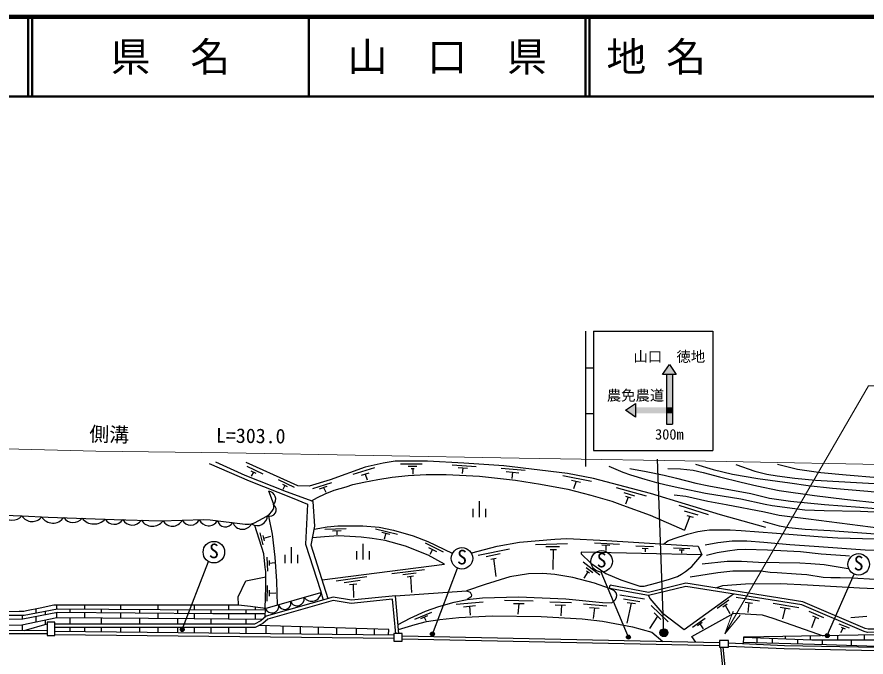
# Model space of a CAD drawing. Units: millimetres at full size, sheet at 1:1000; details may follow other scales. Extents: x 40000 to 680000, y 20000 to 380000.
# Drawn here: x 296362 to 402972, y 299592 to 380000 of the extents above; entities that cross this region are included whole.
import ezdxf
from ezdxf.enums import TextEntityAlignment as Align

# ---------------------------------------------------------------- set-up
doc = ezdxf.new("R2010")
doc.units = ezdxf.units.MM
doc.header["$LTSCALE"] = 1000
for name, color, linetype, lineweight in [('M-BGD', 7, 'Continuous', 25), ('M-BGD-EXST', 7, 'Continuous', 25), ('M-STR-HTXT', 7, 'Continuous', 13), ('M-STR-STRC', 7, 'Continuous', 25), ('M-TTL', 2, 'Continuous', 140), ('M-TTL-LINE', 7, 'Continuous', 50)]:
    doc.layers.add(name, color=color, linetype=linetype, lineweight=lineweight)
doc.layers.add('M-TTL-TXT', color=7, linetype='Continuous')
doc.styles.add('ＭＳ ゴシック', font='')
doc.styles.get('ＭＳ ゴシック').set_extended_font_data('MS Gothic')

# ---------------------------------------------------------------- blocks, each defined once
blk = doc.blocks.new('open_arrow')
at = {"color": 0, "linetype": 'Continuous', "lineweight": -2}
blk.add_lwpolyline([(7.5, 1.25), (0, 0), (7.5, -1.25)], dxfattribs=at)

msp = doc.modelspace()

# ---------------------------------------------------------------- hatches: boundary and pattern name
at = {"layer": 'M-BGD-EXST'}
for points in [[(317364, 303046, 1), (316864, 303046, 1)], [(348784, 302483, 1), (348284, 302483, 1)], [(373394, 302094, 1), (372894, 302094, 1)], [(398353, 302279, 1), (397853, 302279, 1)]]:
    msp.add_hatch(color=256, dxfattribs=at).paths.add_polyline_path(points)
at = {"layer": 'M-STR-STRC'}
for points in [[(378278, 336338), (379153, 335088), (378653, 335088), (377903, 335088), (377403, 335088)], [(377903, 335088), (378653, 335088), (378653, 330963), (377903, 330963)], [(374028, 331463), (374028, 330963), (374028, 330213), (374028, 329713), (372778, 330588)], [(374028, 330963), (377903, 330963), (377903, 330213), (374028, 330213)], [(377903, 330963), (378653, 330963), (378653, 330213), (377903, 330213)], [(377903, 330213), (378653, 330213), (378653, 328838), (377903, 328838)], [(377091, 302652, 1), (378091, 302652, 1)]]:
    msp.add_hatch(color=256, dxfattribs=at).paths.add_polyline_path(points)

# ---------------------------------------------------------------- linework, layer by layer
at = {"layer": 'M-BGD'}
for p, q in [((325224, 323575), (327231, 322595)), ((338593, 322585), (341310, 323388)), ((344537, 323878), (347222, 323878)), ((345485, 323578), (346581, 323578)), ((345877, 323294), (346229, 323294)), ((346053, 323294), (346053, 322577)), ((350993, 323752), (354031, 323540)), ((351745, 323408), (352929, 323319)), ((352337, 323364), (352278, 322639)), ((357178, 323311), (360174, 323053)), ((325745, 322978), (326352, 322687)), ((326049, 322832), (325783, 322316)), ((339601, 322426), (340581, 322744)), ((340091, 322585), (340320, 321857)), ((357769, 322901), (359367, 322741)), ((358568, 322821), (358478, 322032)), ((364905, 322394), (368501, 321669)), ((329176, 321897), (331182, 320917)), ((329696, 321300), (330304, 321009)), ((330000, 321155), (329734, 320638)), ((333518, 320754), (335890, 321529)), ((334349, 320735), (335311, 321053)), ((365973, 321806), (367139, 321552)), ((366556, 321679), (366228, 320710)), ((371596, 320908), (375345, 319858)), ((334830, 320894), (335124, 320315)), ((372580, 320256), (373907, 319847)), ((354446, 317161), (354446, 319154)), ((373122, 319681), (372757, 318797)), ((372790, 319781), (373454, 319582)), ((353646, 317161), (353646, 318207)), ((355246, 317161), (355246, 318207)), ((379467, 318660), (383134, 317497)), ((380125, 317978), (381865, 317450)), ((380854, 317274), (380196, 315535)), ((380454, 317391), (381254, 317156)), ((335034, 315674), (337694, 315727)), ((341386, 315711), (344140, 315043)), ((327285, 313693), (326896, 315208)), ((327432, 314210), (327257, 314857)), ((327345, 314533), (328246, 314792)), ((335971, 315454), (337058, 315471)), ((336515, 315462), (336519, 314941)), ((342184, 315262), (343172, 315013)), ((342678, 315137), (342473, 314394)), ((339834, 311834), (339834, 313826)), ((347625, 313956), (349858, 312801)), ((361484, 313734), (365478, 313868)), ((362776, 313465), (364504, 313482)), ((368888, 313932), (372008, 313760)), ((369818, 313675), (370821, 313626)), ((370320, 313650), (370320, 312990)), ((374060, 313582), (376280, 313472)), ((330017, 311393), (330017, 312438)), ((330817, 311393), (330817, 313385)), ((331617, 311393), (331617, 312438)), ((339034, 311834), (339034, 312879)), ((340634, 311834), (340634, 312879)), ((348044, 313335), (349056, 312858)), ((348550, 313097), (348211, 312461)), ((354261, 312397), (358215, 313184)), ((355272, 312233), (357040, 312590)), ((363296, 313097), (364102, 313097)), ((363699, 313097), (363632, 310598)), ((374863, 313274), (375610, 313230)), ((375236, 313252), (375247, 312791)), ((378790, 313296), (380856, 313219)), ((379504, 313065), (380131, 313054)), ((379817, 313059), (379823, 312647)), ((327846, 310386), (327790, 312153)), ((328088, 311083), (328070, 311716)), ((328079, 311400), (328721, 311455)), ((355866, 311892), (356535, 312011)), ((356201, 311951), (356505, 309708)), ((367464, 311547), (369556, 309932)), ((343447, 310068), (347553, 310597)), ((368054, 310306), (367550, 309499)), ((367843, 310821), (368667, 310214)), ((367865, 310431), (368244, 310181)), ((336436, 309175), (340294, 309721)), ((337445, 308962), (339475, 309234)), ((344812, 309968), (346500, 310185)), ((345375, 309657), (346145, 309778)), ((345760, 309717), (345919, 307703)), ((327771, 306614), (327827, 308568)), ((338110, 308689), (339048, 308807)), ((338579, 308748), (338632, 307075)), ((370778, 308213), (370851, 308606)), ((327540, 305684), (334526, 307691)), ((328079, 307247), (328051, 308000)), ((328065, 307623), (328870, 307656)), ((372074, 307394), (375159, 306906)), ((386652, 307117), (389597, 306639)), ((301367, 305624), (301367, 306162)), ((304889, 305617), (304889, 306162)), ((309396, 305593), (309396, 306162)), ((314103, 305568), (314103, 306162)), ((318632, 305549), (318632, 306162)), ((322981, 305532), (322981, 306162)), ((351526, 306223), (354899, 306509)), ((352450, 305879), (353924, 306047)), ((357577, 306755), (361174, 306642)), ((358704, 306332), (360026, 306321)), ((359365, 306326), (359272, 304989)), ((363249, 306544), (365974, 306424)), ((363931, 306140), (365233, 306103)), ((364718, 306117), (364657, 304771)), ((367492, 306283), (370447, 306030)), ((372527, 306894), (374564, 306584)), ((373498, 306376), (372956, 303858)), ((372968, 306453), (374028, 306299)), ((376010, 306046), (378118, 304034)), ((384295, 305735), (385745, 306787)), ((384994, 305882), (385546, 306296)), ((385270, 306089), (385874, 305062)), ((387790, 306483), (388720, 306361)), ((388255, 306422), (388129, 305198)), ((391293, 306370), (394551, 305823)), ((298759, 305145), (298759, 305673)), ((299926, 304929), (299926, 305359)), ((301367, 304564), (301367, 305211)), ((303042, 305209), (303042, 305627)), ((304889, 304536), (304889, 305193)), ((306992, 305175), (306992, 305606)), ((309396, 304500), (309396, 305155)), ((311801, 305134), (311801, 305580)), ((314103, 304462), (314103, 305114)), ((316575, 305093), (316575, 305558)), ((318632, 304426), (318632, 305075)), ((320756, 305057), (320756, 305541)), ((322981, 304396), (322981, 305052)), ((325151, 305048), (325151, 305523)), ((326304, 305518), (326304, 305903)), ((326304, 304374), (326304, 305045)), ((346302, 304359), (348436, 305246)), ((353187, 305963), (353279, 304867)), ((368263, 305832), (369477, 305747)), ((368870, 305790), (368696, 304449)), ((376367, 305141), (377224, 304296)), ((392179, 305866), (393448, 305666)), ((392814, 305766), (392466, 304373)), ((395772, 305353), (397635, 304540)), ((297063, 304374), (297063, 304867)), ((298759, 304012), (298759, 304701)), ((299926, 303688), (299926, 304259)), ((303042, 303704), (303042, 304551)), ((306992, 303704), (306992, 304519)), ((311801, 303704), (311801, 304481)), ((316575, 303704), (316575, 304442)), ((320756, 303704), (320756, 304411)), ((325151, 303704), (325151, 304381)), ((347072, 304433), (347937, 304807)), ((347504, 304620), (347680, 304162)), ((376796, 304719), (375771, 303165)), ((381197, 303344), (382767, 304490)), ((381809, 303550), (382413, 303973)), ((396634, 304618), (396122, 303246)), ((396245, 304784), (397023, 304452)), ((297063, 302920), (297063, 303653)), ((297262, 302920), (300135, 303748)), ((343690, 302325), (301107, 302783)), ((303042, 302762), (303042, 303304)), ((304889, 302742), (304889, 303304)), ((306992, 302720), (306992, 303304)), ((309396, 302694), (309396, 303304)), ((311801, 302668), (311801, 303304)), ((314103, 302643), (314103, 303304)), ((316575, 302616), (316575, 303304)), ((318632, 302594), (318632, 303304)), ((320756, 302571), (320756, 303304)), ((322981, 302548), (322981, 303304)), ((325151, 302524), (325151, 303304)), ((327645, 302497), (327645, 303527)), ((329767, 302475), (329767, 303459)), ((331942, 302451), (331942, 303390)), ((334216, 302427), (334216, 303318)), ((336534, 302402), (336534, 303244)), ((338977, 302375), (338977, 303166)), ((341235, 302351), (341235, 303094)), ((382111, 303762), (382517, 303137)), ((399538, 303752), (400856, 303245)), ((400108, 303242), (399747, 302612)), ((399848, 303347), (400368, 303138)), ((343690, 301925), (301107, 302383)), ((384580, 301382), (344719, 302227)), ((384580, 300982), (344719, 301827)), ((389309, 301413), (389309, 302010)), ((391227, 301359), (391227, 301934)), ((392867, 301869), (392867, 302182)), ((394391, 301269), (394391, 301809)), ((396018, 301744), (396018, 302240)), ((397495, 301181), (397495, 301741)), ((399432, 301745), (399432, 302303)), ((401156, 301056), (401156, 301748)), ((402772, 301751), (402772, 302365)), ((386229, 285099), (384750, 300817)), ((386530, 285099), (385052, 300817))]:
    msp.add_line(p, q, dxfattribs=at)
for points in [[(390395, 315850), (384709, 317464), (375923, 320140), (368758, 322032), (365507, 322658), (357509, 323630), (352482, 323958), (347903, 324208), (343857, 324196), (342326, 323959), (340070, 323458), (335689, 321862), (333031, 321069), (331645, 321095), (330708, 321504), (325125, 324024)], [(373332, 323291), (375384, 322910), (377633, 322443), (379194, 322075), (381590, 321424), (383249, 321092), (388493, 320133), (390856, 319531), (393482, 319191), (397771, 318772), (402205, 318417), (404707, 318201), (415021, 318029), (424622, 317846), (431657, 318187), (436492, 318573), (440596, 319098), (444409, 319804), (447940, 320687), (452177, 322039), (455217, 323173), (458311, 324557)], [(381540, 323813), (383789, 323136), (386219, 322544), (389399, 322024), (393410, 321470), (395702, 321138), (398767, 320788), (403204, 320418), (407769, 319987), (411908, 319759), (420161, 319704), (423436, 319838), (426209, 320077), (428804, 320329), (433901, 321123), (438604, 321868), (444090, 322499), (447161, 322945), (448722, 323480), (449736, 324004), (450704, 324483)], [(320506, 323907), (325511, 321712), (330935, 319581), (332827, 318808), (332578, 313756), (334457, 307933), (334794, 306741)], [(335421, 306918), (333309, 313643), (333747, 316022), (333537, 319138), (330220, 320333), (325019, 322413), (321333, 324071)], [(370672, 323554), (372431, 322810), (373402, 322475), (375193, 321925), (376661, 321505), (377859, 321235), (379590, 320856), (382795, 320176), (387241, 319453), (390304, 318788), (391195, 318636), (395285, 318094), (397704, 318017), (402292, 317900), (405909, 317749)], [(378076, 323267), (379697, 323228), (381248, 323055), (382538, 322790), (384589, 322212), (387294, 321543), (389251, 321083), (392073, 320531), (396492, 319881), (400267, 319423), (404816, 318929)], [(386607, 323779), (389003, 322944), (390525, 322567), (391811, 322345), (394051, 322061), (396610, 321812), (398784, 321698), (405507, 321327), (412513, 320829), (413910, 320817), (416417, 320828), (422576, 321042), (427474, 321172), (429487, 321314), (432832, 321800), (434717, 322156), (436541, 322654), (439550, 323991)], [(391868, 323811), (394351, 323199), (397313, 322787), (400475, 322498), (404442, 322161), (408466, 321889), (412689, 321784), (416974, 321784), (423663, 321934), (427885, 322083), (428881, 322265), (429757, 322417), (430908, 322746), (432502, 323413)], [(333359, 319202), (334111, 319643), (335043, 320114), (336197, 320546), (337677, 320979), (338552, 321248), (339932, 321576), (341662, 321912), (343478, 322191), (345478, 322383), (347741, 322518), (350260, 322528), (354425, 322297), (358958, 321796), (362091, 321316), (365527, 320671), (368411, 319941), (371070, 319170), (372396, 318690), (375876, 317402), (380196, 315535)], [(293652, 317450), (296988, 317317), (300295, 317175), (308578, 316884), (314386, 316710), (319808, 316859), (320631, 316848), (325016, 316271), (325497, 316273), (325823, 316318), (326168, 316452), (326744, 316733), (327741, 317302), (328072, 317547), (328379, 317885), (328543, 318136), (328600, 318356), (328620, 318576), (328559, 318894), (327968, 320434)], [(378891, 319960), (380350, 319791), (383119, 319178), (385414, 318737), (390210, 317851), (392055, 317433), (395730, 316949), (404842, 315768)], [(329066, 306122), (329003, 309109), (328785, 312152), (328427, 315013), (327975, 317306)], [(390005, 316665), (392055, 316072), (393271, 315864), (395316, 315662), (398470, 315475), (404180, 315086)], [(327540, 305684), (327614, 308410), (327601, 309790), (327601, 310335), (327505, 310819), (327372, 312568), (326244, 316134)], [(333680, 315660), (335305, 315945), (336641, 316076), (339771, 316057), (341830, 315888), (343652, 315533), (346110, 314833), (347967, 314120), (350986, 312653)], [(377532, 313782), (378073, 314186), (378891, 314500), (380543, 315037), (381865, 315375), (382683, 315507), (383319, 315582), (385894, 315586), (387284, 315502), (391749, 315169), (397473, 314686), (399418, 314556), (402526, 314491), (404370, 314436)], [(334683, 309270), (350064, 311271), (347983, 312384), (345158, 313500), (342586, 314241), (340976, 314496), (339581, 314671), (336754, 314798), (334969, 314682), (333475, 314549)], [(353461, 312668), (356638, 313513), (359453, 314034), (363891, 314400), (365385, 314469), (370395, 314243), (381909, 313499), (382374, 312436), (367194, 312778)], [(382767, 313683), (384371, 313991), (386147, 314186), (388016, 314208), (390128, 314039), (393399, 313715), (396441, 313511), (402849, 313074), (405415, 312981)], [(367194, 312778), (367196, 312560), (368409, 311396), (370318, 310088), (372203, 309271), (374573, 308489), (375101, 308513), (376689, 308897), (378310, 309365), (379283, 309701), (379823, 309989), (380291, 310349), (381100, 310979), (382374, 312436)], [(382949, 312375), (384288, 312712), (385578, 312943), (386811, 313111), (387812, 313127), (390581, 313077), (394725, 312836), (397326, 312574), (400414, 312349), (400910, 312299)], [(382381, 311285), (385531, 311631), (387348, 311631), (389459, 311510), (394651, 311424), (396053, 311355), (397707, 311206), (400709, 310715)], [(380883, 309687), (384365, 310212), (386232, 310416), (387951, 310408), (389751, 310426), (390925, 310267), (391805, 310218), (394213, 310059), (395546, 309962), (397576, 309644), (398566, 309595), (399719, 309583), (401248, 309534), (404126, 309363), (409774, 309192), (413583, 309143), (417838, 309131), (421977, 309093), (424422, 309154), (426598, 309216), (429476, 309375), (435812, 309641), (441045, 309764)], [(324181, 306162), (324124, 307163), (325093, 309172), (327603, 309651)], [(370778, 308213), (368880, 308880), (366144, 309604), (363896, 309974), (362403, 310077), (360595, 310047), (358258, 309662), (355138, 308687), (352812, 307902)], [(344206, 303677), (345750, 304480), (347666, 305361), (349349, 305959), (351269, 306489), (352877, 306809), (354817, 307015), (359333, 307137), (365268, 306883), (369875, 306437), (371041, 306416), (371467, 306773), (371642, 307087), (371679, 307364), (371587, 307659), (371374, 307917), (370778, 308213)], [(463207, 304808), (453039, 305106), (446403, 305320), (444553, 305224), (436954, 304784), (426370, 304223), (422613, 303885), (417648, 303253), (416368, 303157), (411766, 302939), (405387, 302695), (403175, 302691), (402746, 302790), (394931, 306145), (380365, 308472), (375676, 307308), (370778, 308213)], [(446940, 305703), (446399, 305721), (444532, 305624), (436932, 305183), (426342, 304622), (422570, 304282), (417608, 303651), (416343, 303556), (411749, 303339), (405379, 303095), (403221, 303091), (402871, 303172), (395043, 306532), (380348, 308880), (375663, 307717), (370851, 308606)], [(384107, 308279), (384988, 308572), (387821, 308801), (392244, 308811), (395610, 308680), (402149, 308287), (407865, 308026)], [(344310, 302550), (343872, 307282), (338351, 306739), (336056, 307097), (327644, 304725), (326999, 304137), (326166, 303704), (301107, 303704)], [(343872, 307282), (352812, 307902), (353249, 307745), (353441, 307423), (353380, 307151), (352877, 306809)], [(375676, 307308), (375827, 306966), (377352, 305202), (380119, 303049), (386350, 307516)], [(300135, 302527), (288351, 302500), (262136, 302235), (260856, 302328), (258774, 303154), (256913, 304421), (255378, 305782), (254752, 306501)], [(300135, 302927), (288348, 302900), (262148, 302635), (260946, 302723), (258963, 303509), (257159, 304737), (255663, 306064), (255054, 306763)], [(255887, 306968), (257185, 305877), (258324, 305120), (259341, 304567), (259926, 304340), (260553, 304153), (261163, 304088), (267039, 304189), (279307, 304470), (294613, 304840), (297257, 304869), (301431, 305636), (314329, 305567), (327533, 305514)], [(287675, 305093), (296654, 305344), (297238, 305354), (297577, 305420), (299253, 305779), (300969, 306148), (301320, 306162), (324181, 306162), (325671, 305982), (327242, 305787), (327540, 305684), (327494, 304588)], [(343912, 302513), (343510, 306845), (338340, 306335), (336081, 306688), (327843, 304365), (327230, 303806), (326264, 303304), (301107, 303304)], [(259615, 303672), (261181, 303566), (265239, 303558), (271488, 303680), (284699, 304083), (297095, 304375), (301429, 305223), (320951, 305055), (327513, 305043)], [(381602, 301445), (381119, 302191), (386375, 305109), (389941, 304907), (391275, 304461), (397571, 302269)], [(269084, 302706), (269934, 302978), (272310, 303130), (282512, 303310), (296967, 303633), (301367, 304564), (318599, 304426), (327251, 304367)], [(344264, 303052), (346342, 303691), (347771, 304058), (349453, 304298), (351849, 304565), (356048, 304755), (362172, 304665), (367339, 304386), (369881, 304108), (373642, 303386), (376058, 302729), (377460, 301533)], [(401067, 304542), (403084, 304712)], [(343028, 302332), (343052, 303036), (326747, 303555)], [(404640, 301113), (404321, 302394), (387795, 302088), (387568, 302078), (387532, 301242)], [(387568, 302078), (396154, 301739), (404480, 301754)], [(404313, 300788), (392719, 301019), (385706, 301321)], [(404313, 300388), (392706, 300619), (385706, 300920)], [(387541, 301463), (397999, 301167), (404313, 300946)]]:
    msp.add_lwpolyline(points, dxfattribs=at)
for points in [[(300135, 302315), (301107, 302315), (301107, 303965), (300135, 303965)], [(343690, 301585), (344719, 301585), (344719, 302550), (343690, 302550)], [(384580, 300817), (385706, 300817), (385706, 301670), (384580, 301670)]]:
    msp.add_lwpolyline(points, close=True, dxfattribs=at)
for centre, radius, start, end in [((327845, 319426), 1016, 317.115, 83.03872), ((328121, 318090), 798, 247.23605, 53.99654), ((295800, 318402), 1609, 217.8177, 317.59132), ((298264, 318119), 1507, 212.15474, 322.93948), ((300881, 318068), 1654, 211.24158, 324.46452), ((303415, 317971), 1469, 216.01045, 319.9582), ((306032, 318211), 1906, 218.43585, 317.5328), ((308564, 317570), 1299, 209.86123, 326.3989), ((310839, 317547), 1381, 210.23033, 326.34098), ((313364, 317633), 1618, 211.75221, 325.5789), ((315880, 317388), 1358, 209.53721, 333.62023), ((318158, 317368), 1211, 208.78613, 334.37131), ((320418, 317366), 1279, 204.09317, 330.1906), ((322540, 316996), 1046, 194.70547, 330.28275), ((326535, 317378), 1277, 236.10077, 358.95426), ((324674, 316963), 1318, 201.63237, 330.6884), ((331546, 306927), 899, 201.6831, 10.36511), ((333377, 307743), 1150, 214.65679, 357.41506), ((328360, 306003), 880, 201.25871, 10.7895), ((329976, 306352), 773, 193.78684, 18.26137)]:
    msp.add_arc(centre, radius, start, end, dxfattribs=at)
at = {"layer": 'M-BGD-EXST'}
for p, q in [((317114, 303046), (320425, 311591)), ((348534, 302483), (351691, 310751)), ((373144, 302094), (369716, 310264)), ((398103, 302279), (401481, 310001))]:
    msp.add_line(p, q, dxfattribs=at)
for centre, radius in [((321087, 312767), 1350), ((352236, 311987), 1350), ((369768, 311613), 1350), ((402043, 311228), 1350), ((317114, 303046), 250), ((348534, 302483), 250), ((373144, 302094), 250), ((398103, 302279), 250)]:
    msp.add_circle(centre, radius, dxfattribs=at)
at = {"layer": 'M-STR-HTXT'}
for points in [[(385225, 302487), (403271, 333670), (426165, 333670)], [(255647, 326633), (260562, 326610), (271106, 326400), (278863, 326169), (306243, 325443), (322854, 325236), (359423, 324568), (385416, 324151), (406896, 323726), (433995, 322963), (464631, 322312), (488886, 321657), (503993, 321187), (523089, 320579), (530711, 320570), (536731, 320465), (542862, 320269), (550500, 319570), (560386, 318197), (566431, 317243)]]:
    msp.add_lwpolyline(points, dxfattribs=at)
at = {"layer": 'M-STR-STRC'}
for p, q in [((367755, 340544), (367755, 323544)), ((368755, 340544), (368755, 325544)), ((368755, 340544), (383755, 340544)), ((383755, 340544), (383755, 325544)), ((367755, 335919), (368755, 335919)), ((377403, 335088), (378278, 336338)), ((378278, 336338), (379153, 335088)), ((379153, 335088), (377403, 335088)), ((377903, 335088), (377903, 328838)), ((378653, 335088), (378653, 328838)), ((372778, 330588), (374028, 331463)), ((374028, 329713), (372778, 330588)), ((374028, 331463), (374028, 329713)), ((367755, 330169), (368755, 330169)), ((377903, 328838), (378653, 328838)), ((368755, 325544), (383755, 325544)), ((377591, 302652), (376769, 324451))]:
    msp.add_line(p, q, dxfattribs=at)
msp.add_circle((377591, 302652), 500, dxfattribs=at)
at = {"layer": 'M-TTL'}
msp.add_line((680000, 380000), (40000, 380000), dxfattribs=at)
at = {"layer": 'M-TTL-LINE'}
for p, q in [((297750, 380000), (297750, 370000)), ((298250, 380000), (298250, 370000)), ((333000, 380000), (333000, 370000)), ((367750, 380000), (367750, 370000)), ((368250, 380000), (368250, 370000)), ((40000, 370000), (680000, 370000))]:
    msp.add_line(p, q, dxfattribs=at)

# ---------------------------------------------------------------- block references
at = {"layer": 'M-STR-HTXT', "xscale": 400, "yscale": 400, "rotation": 59.9}
msp.add_blockref('open_arrow', (385225, 302487), dxfattribs=at)

# ---------------------------------------------------------------- texts
at = {"layer": 'M-BGD-EXST', "style": 'ＭＳ ゴシック'}
for p in [(320432, 311475), (351581, 310694), (369112, 310321), (401387, 309936)]:
    msp.add_text('S', height=1833, rotation=358.508, dxfattribs=at).set_placement(p, align=Align.BOTTOM_LEFT)
at = {"layer": 'M-STR-HTXT', "style": 'ＭＳ ゴシック'}
for s, rotation, p in [('側溝', 358.493, (305409, 326165)), ('L=303.0', 359.315, (321338, 325974))]:
    msp.add_text(s, height=1833, rotation=rotation, dxfattribs=at).set_placement(p, align=Align.BOTTOM_LEFT)
at = {"layer": 'M-STR-STRC', "style": 'ＭＳ ゴシック'}
for s, p in [('山口\u3000徳地', (378278, 337338)), ('農免農道', (374028, 332463)), ('300m', (378278, 327568))]:
    msp.add_text(s, height=1320, dxfattribs=at).set_placement(p, align=Align.MIDDLE_CENTER)
at = {"layer": 'M-TTL-TXT', "style": 'ＭＳ ゴシック'}
for s, p in [('県\u3000名', (315625, 375000)), ('山\u3000口\u3000県', (350375, 375000))]:
    msp.add_text(s, height=3666, dxfattribs=at).set_placement(p, align=Align.MIDDLE_CENTER)
msp.add_text('地 名', height=3666, dxfattribs=at).set_placement((370380, 375000), align=Align.MIDDLE_LEFT)

doc.saveas('drawing.dxf')
